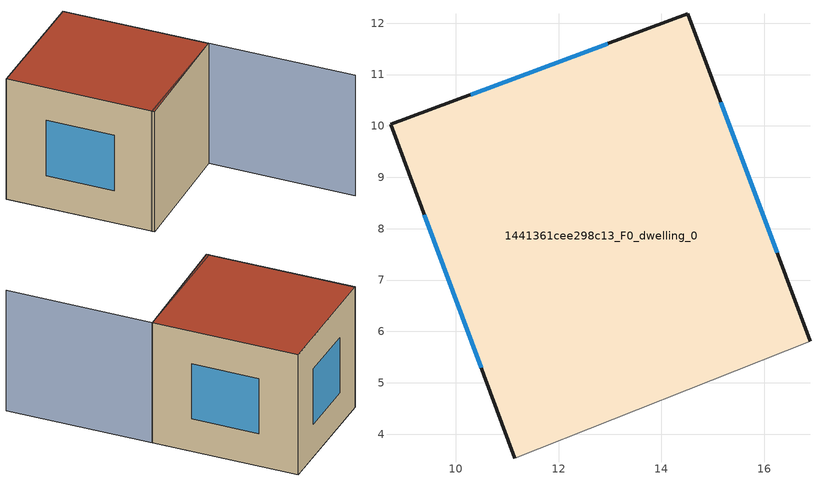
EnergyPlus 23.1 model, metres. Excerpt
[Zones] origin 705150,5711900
1441361cee298c13_F0_dwelling_0
 floor ground (EU_floor_Construction): 16.89,5.81 14.52,12.18 8.72,10.03 11.14,3.54 z0
 wall outside (EU_wall_Construction): 11.14,3.54 8.72,10.03 14.52,12.18 16.89,5.81 z0:6
 wall adiabatic (EU_wall_Construction): 16.89,5.81 11.14,3.54 z0:6
 window (EU_Window_Construction): 10.29,10.61 12.95,11.6 / 15.16,10.46 16.25,7.53 / 10.49,5.29 9.38,8.27 z1.62:4.38
 roof outside (EU_roof_Construction): 14.52,12.18 16.89,5.81 11.14,3.54 8.72,10.03 z6
shading: 11.1,3.65 16.89,5.81 / 16.89,5.81 19.27,-0.58 z0:6
[Building]
EU S2 Campaign: North Axis=0; Terrain=City; Solar Distribution=FullExterior
[Site:Location]
London: Latitude=51.5; Longitude=-0.5; Time Zone=0; Elevation=25
[SizingPeriod:WeatherFileDays]
AnnualSizingPeriod: Begin Month=1; Begin Day of Month=1; End Month=12; End Day of Month=31; Day of Week for Start Day=Monday; Use Weather File Daylight Saving Period=No; Use Weather File Rain and Snow Indicators=No
[MATERIAL]
EU_InternalMass_Material: Roughness=MediumRough; Thickness=0.1; Conductivity=1; Density=1800; Specific Heat=900; Thermal Absorptance=0.9; Solar Absorptance=0.7; Visible Absorptance=0.7
[MATERIAL:NOMASS] Roughness=MediumRough; Thermal Absorptance=0.9; Solar Absorptance=0.7; Visible Absorptance=0.7
Name | Thermal Resistance
EU_wall_NoMass | 0.727863
EU_roof_NoMass | 0.773354
EU_floor_NoMass | 1.79329
[WINDOWMATERIAL:SIMPLEGLAZINGSYSTEM]
EU_Window_SimpleGlazing: UFactor=2.58614; Solar Heat Gain Coefficient=0.76; Visible Transmittance=0.76
[CONSTRUCTION]
EU_wall_Construction: EU_wall_NoMass
EU_roof_Construction: EU_roof_NoMass
EU_floor_Construction: EU_floor_NoMass
EU_InternalMass_Construction: EU_InternalMass_Material
EU_Window_Construction: EU_Window_SimpleGlazing
[ZONE]
1441361cee298c13_F0_dwelling_0: Type=1; Multiplier=1; Ceiling Height=autocalculate; Volume=254.566; Floor Area=autocalculate; Part of Total Floor Area=Yes
[INTERNALMASS]
1441361cee298c13_F0_dwelling_0_EU_InternalMass: Construction=EU_InternalMass_Construction; Zone or ZoneList=1441361cee298c13_F0_dwelling_0; Surface Area=42.4277
[OTHEREQUIPMENT]
EU_Step8_InternalGain_1441361cee298c13_F0_dwelling_0_f000: Fuel Type=Electricity; Zone or ZoneList or Space or SpaceList=1441361cee298c13_F0_dwelling_0; Schedule=EU_Step8_GainSchedule_1441361cee298c13_F0_dwelling_0_f000; Design Level Calculation Method=Watts/Area; Power per Zone Floor Area=1; Fraction Latent=0; Fraction Radiant=0; Fraction Lost=0; Carbon Dioxide Generation Rate=0; EndUse Subcategory=EU_Step8_InternalGains
[ZONEVENTILATION:DESIGNFLOWRATE]
EU_ConstantAir_1441361cee298c13_F0_dwelling_0: Zone or ZoneList or Space or SpaceList=1441361cee298c13_F0_dwelling_0; Schedule=EU_AlwaysOn; Design Flow Rate Calculation Method=AirChanges/Hour; Air Changes per Hour=0.484901; Ventilation Type=Natural; Fan Pressure Rise=0; Fan Total Efficiency=1; Constant Term Coefficient=1; Temperature Term Coefficient=0; Velocity Term Coefficient=0; Velocity Squared Term Coefficient=0; Minimum Indoor Temperature=-100; Maximum Indoor Temperature=100; Delta Temperature=-100; Minimum Outdoor Temperature=-100; Maximum Outdoor Temperature=100; Maximum Wind Speed=40
[HVACTEMPLATE:THERMOSTAT]
EU_HeatOnly_1441361cee298c13_F0_dwelling_0: Constant Heating Setpoint=20; Constant Cooling Setpoint=50
[HVACTEMPLATE:ZONE:IDEALLOADSAIRSYSTEM]
1441361cee298c13_F0_dwelling_0: Template Thermostat=EU_HeatOnly_1441361cee298c13_F0_dwelling_0; System Availability Schedule=EU_AlwaysOn; Maximum Heating Supply Air Temperature=50; Minimum Cooling Supply Air Temperature=13; Maximum Heating Supply Air Humidity Ratio=0.0156; Minimum Cooling Supply Air Humidity Ratio=0.0077; Heating Limit=NoLimit; Cooling Limit=NoLimit; Heating Availability Schedule=EU_AlwaysOn; Cooling Availability Schedule=EU_CoolingOff; Dehumidification Control Type=ConstantSensibleHeatRatio; Cooling Sensible Heat Ratio=0.7; Dehumidification Setpoint=60; Humidification Control Type=None; Humidification Setpoint=30; Outdoor Air Method=None; Outdoor Air Flow Rate per Person=0.00944; Outdoor Air Flow Rate per Zone Floor Area=0; Outdoor Air Flow Rate per Zone=0; Demand Controlled Ventilation Type=None; Outdoor Air Economizer Type=NoEconomizer; Heat Recovery Type=None; Sensible Heat Recovery Effectiveness=0.7; Latent Heat Recovery Effectiveness=0.65
[SIZING:ZONE]
1441361cee298c13_F0_dwelling_0: Zone Cooling Design Supply Air Temperature Input Method=SupplyAirTemperature; Zone Cooling Design Supply Air Temperature=13; Zone Heating Design Supply Air Temperature Input Method=SupplyAirTemperature; Zone Heating Design Supply Air Temperature=50; Zone Cooling Design Supply Air Humidity Ratio=0.008; Zone Heating Design Supply Air Humidity Ratio=0.008; Cooling Design Air Flow Method=DesignDay; Cooling Design Air Flow Rate=0; Cooling Minimum Air Flow per Zone Floor Area=0.000762; Cooling Minimum Air Flow=0; Cooling Minimum Air Flow Fraction=0.2; Heating Design Air Flow Method=DesignDay; Heating Design Air Flow Rate=0; Heating Maximum Air Flow per Zone Floor Area=0.002032; Heating Maximum Air Flow=0.141576; Heating Maximum Air Flow Fraction=0.3; Account for Dedicated Outdoor Air System=No; Dedicated Outdoor Air System Control Strategy=NeutralSupplyAir; Dedicated Outdoor Air Low Setpoint Temperature for Design=autosize; Dedicated Outdoor Air High Setpoint Temperature for Design=autosize; Zone Load Sizing Method=Sensible Load Only No Latent Load; Zone Latent Cooling Design Supply Air Humidity Ratio Input Method=HumidityRatioDifference; Zone Cooling Design Supply Air Humidity Ratio Difference=0.005; Zone Latent Heating Design Supply Air Humidity Ratio Input Method=HumidityRatioDifference; Zone Humidification Design Supply Air Humidity Ratio Difference=0.005
[SCHEDULE:CONSTANT]
Name | Hourly Value
EU_AlwaysOn | 1
EU_CoolingOff | 0
[SCHEDULE:FILE]
EU_Step8_GainSchedule_1441361cee298c13_F0_dwelling_0_f000: File=../../schedules/1441361cee298c13/1441361cee298c13_F0_dwelling_0_f000_gain.csv; Column Number=1; Rows to Skip at Top=0; Number of Hours of Data=8760; Column Separator=Comma; Interpolate to Timestep=No; Minutes per Item=60; Adjust Schedule for Daylight Savings=Yes
